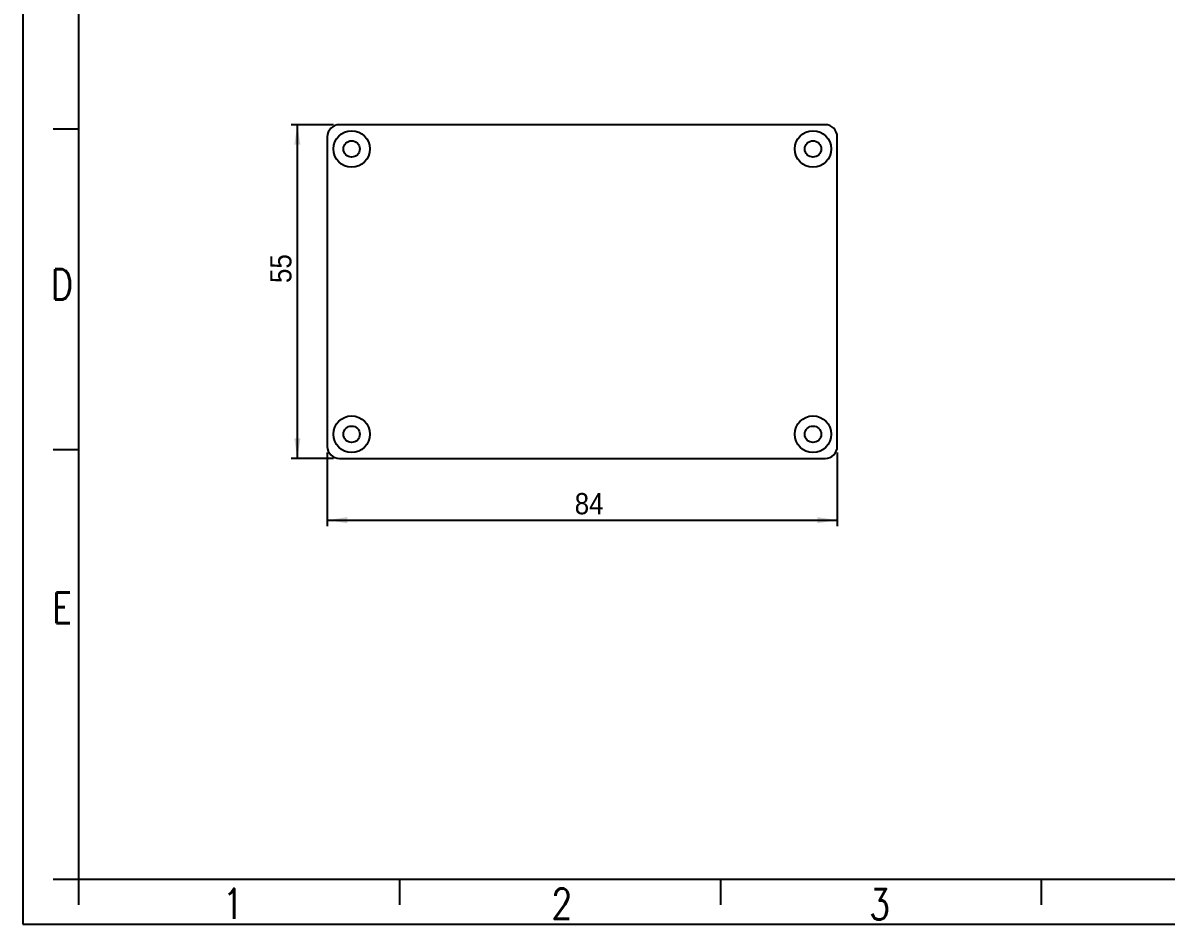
# Model space of a CAD drawing. Header units: millimetres. Extents: x 0 to 895, y 0 to 297.
# Drawn here: x 0 to 188.3, y 0 to 148.5 of the extents above; entities that cross this region are included whole.
import ezdxf

# ---------------------------------------------------------------- set-up
doc = ezdxf.new("R2010")
doc.units = ezdxf.units.MM
doc.layers.add('0-ADVANTECH-FORM', color=5, linetype='Continuous')
doc.layers.add('SLD-0', color=7, linetype='Continuous')
doc.styles.add('SLDTEXTSTYLE0', font='GOTHIC.TTF', dxfattribs={"width": 0.913})
doc.styles.add('SLDTEXTSTYLE1', font='txt_____.ttf', dxfattribs={"width": 0.8})
doc.dimstyles.new('SLDDIMSTYLE4', dxfattribs={"dimtxt": 3.5, "dimasz": 3.302, "dimexe": 0, "dimexo": 0.0625, "dimgap": 0.875, "dimtad": 1, "dimrnd": 1e-09, "dimzin": 12, "dimdsep": 46, "dimtxsty": 'SLDTEXTSTYLE0', "dimsah": 1, "dimcen": 0.09, "dimadec": 0, "dimazin": 3, "dimtfac": 1, "dimtofl": 0, "dimtmove": 0, "dimatfit": 3, "dimfxl": 1, "dimfrac": 2, "dimtolj": 1, "dimtzin": 12, "dimarcsym": 0})

# ---------------------------------------------------------------- blocks, each defined once
blk = doc.blocks.new('_D_16')
at = {"layer": '0-ADVANTECH-FORM', "transparency": 16777216}
for p, q in [((51.15, 131.72), (44.21, 131.72)), ((45.21, 131.72), (45.21, 76.72)), ((51.15, 76.72), (44.21, 76.72))]:
    blk.add_line(p, q, dxfattribs=at)
for points in [[(45.21, 131.72), (44.71, 128.42), (45.72, 128.42)], [(45.21, 76.72), (45.72, 80.03), (44.71, 80.03)]]:
    blk.add_solid(points, dxfattribs=at)
at = {"layer": '0-ADVANTECH-FORM', "transparency": 16777216, "insert": (40.74, 105.63), "char_height": 3.5, "attachment_point": 1, "rotation": 90, "style": 'SLDTEXTSTYLE0'}
blk.add_mtext('55', dxfattribs=at)
blk = doc.blocks.new('_D_17')
at = {"layer": '0-ADVANTECH-FORM', "transparency": 16777216}
for p, q in [((50.15, 77.72), (50.15, 65.56)), ((134.15, 77.72), (134.15, 65.56)), ((50.15, 66.56), (134.15, 66.56))]:
    blk.add_line(p, q, dxfattribs=at)
for points in [[(50.15, 66.56), (53.46, 66.05), (53.46, 67.07)], [(134.15, 66.56), (130.85, 67.07), (130.85, 66.05)]]:
    blk.add_solid(points, dxfattribs=at)
at = {"layer": '0-ADVANTECH-FORM', "transparency": 16777216, "insert": (90.9, 71.03), "char_height": 3.5, "attachment_point": 1, "style": 'SLDTEXTSTYLE0'}
blk.add_mtext('84', dxfattribs=at)

msp = doc.modelspace()

# ---------------------------------------------------------------- linework, layer by layer
at = {"color": 7, "linetype": 'Continuous', "lineweight": 25}
for p, q in [((132.153, 131.724), (52.153, 131.724)), ((50.153, 129.724), (50.153, 78.724)), ((134.153, 78.724), (134.153, 129.724)), ((52.153, 76.724), (132.153, 76.724))]:
    msp.add_line(p, q, dxfattribs=at)
for centre, radius in [((54.153, 127.724), 3.01), ((130.153, 127.724), 3.01), ((54.153, 127.724), 1.35), ((130.153, 127.724), 1.35), ((54.153, 80.724), 3.01), ((130.153, 80.724), 3.01), ((54.153, 80.724), 1.35), ((130.153, 80.724), 1.35)]:
    msp.add_circle(centre, radius, dxfattribs=at)
for centre, start, end in [((52.153, 129.724), 90, 180), ((132.153, 129.724), 0, 90), ((52.153, 78.724), 180, 270), ((132.153, 78.724), 270, 0)]:
    msp.add_arc(centre, 2, start, end, dxfattribs=at)
at = {"layer": 'SLD-0'}
for p, q in [((0, 297), (0, 0)), ((9.227, 3.204), (9.227, 293.796)), ((5, 131.064), (9.227, 131.064)), ((5, 78.229), (9.227, 78.229)), ((5, 7.43), (415, 7.43)), ((62.062, 7.43), (62.062, 3.204)), ((114.897, 7.43), (114.897, 3.204)), ((167.732, 7.43), (167.732, 3.204)), ((0, 0), (420, 0))]:
    msp.add_line(p, q, dxfattribs=at)

# ---------------------------------------------------------------- texts
at = {"layer": 'SLD-0', "char_height": 5, "attachment_point": 1, "style": 'SLDTEXTSTYLE1'}
for s, insert in [('D', (4.645, 107.899)), ('D', (4.645, 107.899)), ('E', (4.841, 54.617)), ('E', (4.841, 54.617)), ('1', (32.917, 5.861)), ('1', (32.917, 5.861)), ('2', (87.069, 5.861)), ('2', (87.069, 5.861)), ('3', (139.409, 5.773)), ('3', (139.409, 5.773))]:
    msp.add_mtext(s, dxfattribs=dict(at, insert=insert))

# ---------------------------------------------------------------- dimensions: what is measured, and where the dimension line sits
at = {"layer": '0-ADVANTECH-FORM'}
dim = msp.add_linear_dim(base=(45.214, 76.724), p1=(52.153, 131.724), p2=(52.153, 76.724), angle=90, dimstyle='SLDDIMSTYLE4', dxfattribs=at)
dim.commit()
dim.dimension.update_dxf_attribs({"geometry": '_D_16', "text_midpoint": (45.214, 108.219), "dimtype": 160})
dim = msp.add_linear_dim(base=(134.153, 66.558), p1=(50.153, 78.724), p2=(134.153, 78.724), dimstyle='SLDDIMSTYLE4', dxfattribs=at)
dim.commit()
dim.dimension.update_dxf_attribs({"geometry": '_D_17', "text_midpoint": (93.485, 66.558), "dimtype": 160})

doc.saveas('drawing.dxf')
